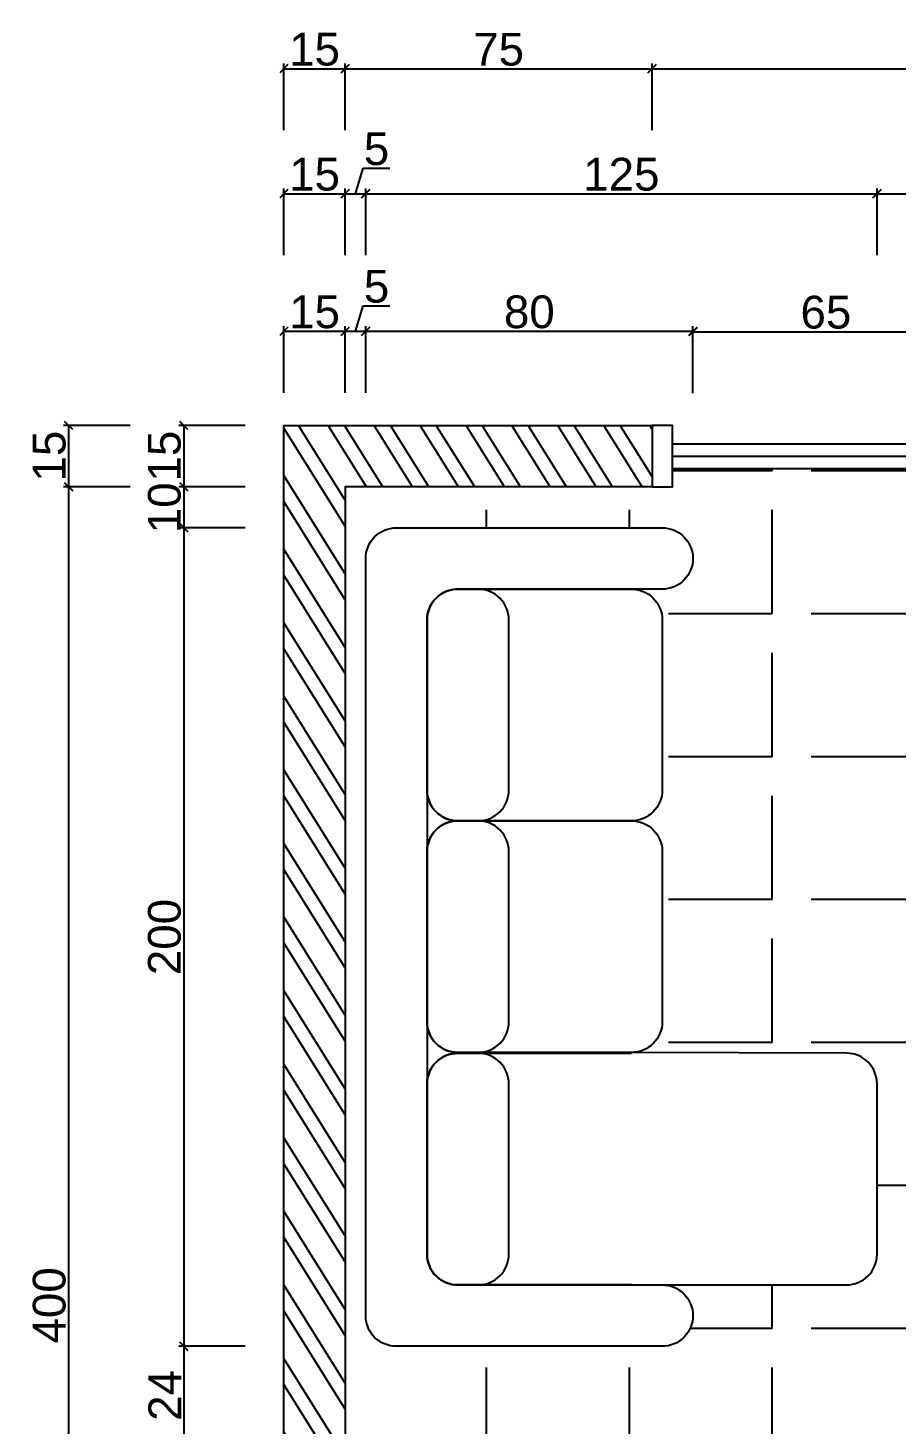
# Model space of a CAD drawing. Header units: centimetres. Extents: x 2919 to 3836, y 3691 to 4730.
# Drawn here: x 3337.6 to 3549.8, y 3934.1 to 4275.2 of the extents above; entities that cross this region are included whole.
import ezdxf

# ---------------------------------------------------------------- set-up
doc = ezdxf.new("R2010")
doc.units = ezdxf.units.CM
for name, color, linetype in [('Duvar', 146, 'Continuous'), ('Hatch', 253, 'Continuous'), ('Pencere', 228, 'Continuous'), ('Tefriş', 7, 'Continuous'), ('Ölçüler', 8, 'Continuous')]:
    doc.layers.add(name, color=color, linetype=linetype)
doc.styles.get("Standard").update_dxf_attribs({"font": 'arial.ttf'})
doc.dimstyles.new('Ölçü01', dxfattribs={"dimtxt": 8, "dimasz": 2, "dimexe": 1.25, "dimexo": 0.625, "dimtad": 1, "dimtxsty": 'Standard', "dimblk": 'OBLIQUE', "dimcen": 2.5, "dimclrd": 256, "dimclrt": 7, "dimadec": 0, "dimazin": 0, "dimtfac": 1, "dimtmove": 0, "dimatfit": 3, "dimldrblk": 'OBLIQUE', "dimfxl": 15, "dimfxlon": 1, "dimarcsym": 0})

# ---------------------------------------------------------------- blocks, each defined once
blk = doc.blocks.new('Pencere_2m')
at = {"layer": 'Pencere'}
for p, q in [((0, 10.5), (190, 10.5)), ((0, 7.5), (93.5, 7.5)), ((96.5, 7.5), (190, 7.5)), ((0, 4.5), (190, 4.5))]:
    blk.add_line(p, q, dxfattribs=at)
for points in [[(-5, 0), (0, 0), (0, 15), (-5, 15)], [(195, 0), (190, 0), (190, 15), (195, 15)]]:
    blk.add_lwpolyline(points, close=True, dxfattribs=at)
for points in [[(93.5, 7.5), (93.5, 10.5), (96.5, 10.5), (96.5, 7.5)], [(96.5, 7.5), (96.5, 4.5), (93.5, 4.5), (93.5, 7.5)]]:
    blk.add_lwpolyline(points, dxfattribs=at)
blk = doc.blocks.new('L_Koltuk')
at = {"layer": 'Tefriş'}
for p, q in [((117.52, 64.12), (65, 64.3)), ((125, 15), (125, 56.62)), ((65, 7.5), (117.5, 7.5))]:
    blk.add_line(p, q, dxfattribs=at)
for points in [[(0, 0), (0, 185, -0.414214), (7.5, 192.5), (72.5, 192.5, -0.414214), (80, 185), (80, 185, -0.414214), (72.5, 177.5), (22.5, 177.5, 0.414214), (15, 170), (15, 15, 0.414214), (22.5, 7.5), (72.5, 7.5, -0.414214), (80, 0), (80, 0, -0.414214), (72.5, -7.5), (7.5, -7.5, -0.414214)], [(65, 120.9), (22.5, 120.9, -0.414214), (15, 128.4), (15, 170, -0.414214), (22.5, 177.5), (65, 177.5, -0.414214), (72.5, 170), (72.5, 128.4, -0.414214)], [(22.5, 120.9), (27.5, 120.9, 0.414214), (35, 128.4), (35, 170, 0.414214), (27.5, 177.5), (22.5, 177.5, 0.414214), (15, 170), (15, 128.4, 0.414214)], [(65, 64.3), (22.5, 64.3, -0.414214), (15, 71.8), (15, 113.4, -0.414214), (22.5, 120.9), (65, 120.9, -0.414214), (72.5, 113.4), (72.5, 71.8, -0.414214)], [(22.5, 64.3), (27.5, 64.3, 0.414214), (35, 71.8), (35, 113.4, 0.414214), (27.5, 120.9), (22.5, 120.9, 0.414214), (15, 113.4), (15, 71.8, 0.414214)], [(22.5, 7.5), (27.5, 7.5, 0.414214), (35, 15), (35, 56.6, 0.414214), (27.5, 64.1), (22.5, 64.1, 0.414214), (15, 56.6), (15, 15, 0.414214)]]:
    blk.add_lwpolyline(points, format="xyb", close=True, dxfattribs=at)
blk.add_lwpolyline([(65, 7.5), (22.5, 7.5, -0.414214), (15, 15), (15, 56.6, -0.414214), (22.5, 64.1), (65, 64.1)], format="xyb", dxfattribs=at)
for centre, start, end in [((117.5, 56.62), 0, 89.809), ((117.5, 15), 270, 0)]:
    blk.add_arc(centre, 7.5, start, end, dxfattribs=at)
blk = doc.blocks.new('_Oblique')
at = {"color": 0, "linetype": 'ByBlock', "lineweight": -2}
blk.add_line((-0.5, -0.5), (0.5, 0.5), dxfattribs=at)
blk = doc.blocks.new('*D54')
at = {"layer": 'Defpoints', "color": 0, "transparency": 16777216}
for p in [(3415.16, 4201.07), (3400.16, 4178.07), (3415.16, 4178.07)]:
    blk.add_point(p, dxfattribs=at)
at = {"layer": 'Ölçüler', "color": 0, "lineweight": -2, "transparency": 16777216}
for p, q in [((3400.16, 4186.07), (3400.16, 4202.32)), ((3415.16, 4186.07), (3415.16, 4202.32))]:
    blk.add_line(p, q, dxfattribs=at)
at = {"layer": 'Ölçüler', "lineweight": -2, "transparency": 16777216}
blk.add_line((3400.16, 4201.07), (3415.16, 4201.07), dxfattribs=at)
at = {"layer": 'Ölçüler', "lineweight": -2, "transparency": 16777216, "xscale": 2, "yscale": 2, "zscale": 2, "rotation": 180}
blk.add_blockref('_Oblique', (3400.16, 4201.07), dxfattribs=at)
at = {"layer": 'Ölçüler', "lineweight": -2, "transparency": 16777216, "xscale": 2, "yscale": 2, "zscale": 2}
blk.add_blockref('_Oblique', (3415.16, 4201.07), dxfattribs=at)
at = {"layer": 'Ölçüler', "color": 7, "transparency": 16777216, "insert": (3407.66, 4205.78), "char_height": 8, "attachment_point": 5}
blk.add_mtext('15', dxfattribs=at)
blk = doc.blocks.new('*D57')
at = {"layer": 'Defpoints', "color": 0, "transparency": 16777216}
for p in [(3420.16, 4201.07), (3415.16, 4178.07), (3420.16, 4145.57)]:
    blk.add_point(p, dxfattribs=at)
at = {"layer": 'Ölçüler', "lineweight": -2, "transparency": 16777216}
for p, q in [((3417.66, 4201.07), (3419.54, 4207.32)), ((3419.54, 4207.32), (3426.09, 4207.32)), ((3415.16, 4201.07), (3420.16, 4201.07))]:
    blk.add_line(p, q, dxfattribs=at)
at = {"layer": 'Ölçüler', "color": 0, "lineweight": -2, "transparency": 16777216}
for p, q in [((3415.16, 4186.07), (3415.16, 4202.32)), ((3420.16, 4186.07), (3420.16, 4202.32))]:
    blk.add_line(p, q, dxfattribs=at)
at = {"layer": 'Ölçüler', "lineweight": -2, "transparency": 16777216, "xscale": 2, "yscale": 2, "zscale": 2, "rotation": 180}
blk.add_blockref('_Oblique', (3415.16, 4201.07), dxfattribs=at)
at = {"layer": 'Ölçüler', "lineweight": -2, "transparency": 16777216, "xscale": 2, "yscale": 2, "zscale": 2}
blk.add_blockref('_Oblique', (3420.16, 4201.07), dxfattribs=at)
at = {"layer": 'Ölçüler', "color": 7, "transparency": 16777216, "insert": (3422.81, 4212.02), "char_height": 8, "attachment_point": 5}
blk.add_mtext('5', dxfattribs=at)
blk = doc.blocks.new('*D58')
at = {"layer": 'Defpoints', "color": 0, "transparency": 16777216}
for p in [(3500.16, 4201.07), (3420.16, 4145.57), (3500.16, 4145.57)]:
    blk.add_point(p, dxfattribs=at)
at = {"layer": 'Ölçüler', "color": 0, "lineweight": -2, "transparency": 16777216}
for p, q in [((3420.16, 4186.07), (3420.16, 4202.32)), ((3500.16, 4186.07), (3500.16, 4202.32))]:
    blk.add_line(p, q, dxfattribs=at)
at = {"layer": 'Ölçüler', "lineweight": -2, "transparency": 16777216}
blk.add_line((3420.16, 4201.07), (3500.16, 4201.07), dxfattribs=at)
at = {"layer": 'Ölçüler', "lineweight": -2, "transparency": 16777216, "xscale": 2, "yscale": 2, "zscale": 2, "rotation": 180}
blk.add_blockref('_Oblique', (3420.16, 4201.07), dxfattribs=at)
at = {"layer": 'Ölçüler', "lineweight": -2, "transparency": 16777216, "xscale": 2, "yscale": 2, "zscale": 2}
blk.add_blockref('_Oblique', (3500.16, 4201.07), dxfattribs=at)
at = {"layer": 'Ölçüler', "color": 7, "transparency": 16777216, "insert": (3460.16, 4205.78), "char_height": 8, "attachment_point": 5}
blk.add_mtext('80', dxfattribs=at)
blk = doc.blocks.new('*D59')
at = {"layer": 'Defpoints', "color": 0, "transparency": 16777216}
for p in [(3565.16, 4200.98), (3565.16, 4161.06), (3500.16, 4145.57)]:
    blk.add_point(p, dxfattribs=at)
at = {"layer": 'Ölçüler', "color": 0, "lineweight": -2, "transparency": 16777216}
for p, q in [((3500.16, 4185.98), (3500.16, 4202.23)), ((3565.16, 4185.98), (3565.16, 4202.23))]:
    blk.add_line(p, q, dxfattribs=at)
at = {"layer": 'Ölçüler', "lineweight": -2, "transparency": 16777216}
blk.add_line((3500.16, 4200.98), (3565.16, 4200.98), dxfattribs=at)
at = {"layer": 'Ölçüler', "lineweight": -2, "transparency": 16777216, "xscale": 2, "yscale": 2, "zscale": 2, "rotation": 180}
blk.add_blockref('_Oblique', (3500.16, 4200.98), dxfattribs=at)
at = {"layer": 'Ölçüler', "lineweight": -2, "transparency": 16777216, "xscale": 2, "yscale": 2, "zscale": 2}
blk.add_blockref('_Oblique', (3565.16, 4200.98), dxfattribs=at)
at = {"layer": 'Ölçüler', "color": 7, "transparency": 16777216, "insert": (3532.66, 4205.69), "char_height": 8, "attachment_point": 5}
blk.add_mtext('65', dxfattribs=at)
blk = doc.blocks.new('*D64')
at = {"layer": 'Defpoints', "color": 0, "transparency": 16777216}
for p in [(3415.16, 4234.69), (3400.16, 4178.07), (3415.16, 4178.07)]:
    blk.add_point(p, dxfattribs=at)
at = {"layer": 'Ölçüler', "color": 0, "lineweight": -2, "transparency": 16777216}
for p, q in [((3400.16, 4219.69), (3400.16, 4235.94)), ((3415.16, 4219.69), (3415.16, 4235.94))]:
    blk.add_line(p, q, dxfattribs=at)
at = {"layer": 'Ölçüler', "lineweight": -2, "transparency": 16777216}
blk.add_line((3400.16, 4234.69), (3415.16, 4234.69), dxfattribs=at)
at = {"layer": 'Ölçüler', "lineweight": -2, "transparency": 16777216, "xscale": 2, "yscale": 2, "zscale": 2, "rotation": 180}
blk.add_blockref('_Oblique', (3400.16, 4234.69), dxfattribs=at)
at = {"layer": 'Ölçüler', "lineweight": -2, "transparency": 16777216, "xscale": 2, "yscale": 2, "zscale": 2}
blk.add_blockref('_Oblique', (3415.16, 4234.69), dxfattribs=at)
at = {"layer": 'Ölçüler', "color": 7, "transparency": 16777216, "insert": (3407.66, 4239.4), "char_height": 8, "attachment_point": 5}
blk.add_mtext('15', dxfattribs=at)
blk = doc.blocks.new('*D65')
at = {"layer": 'Defpoints', "color": 0, "transparency": 16777216}
for p in [(3420.16, 4234.69), (3415.16, 4178.07), (3420.16, 4145.57)]:
    blk.add_point(p, dxfattribs=at)
at = {"layer": 'Ölçüler', "lineweight": -2, "transparency": 16777216}
for p, q in [((3417.66, 4234.69), (3419.54, 4240.95)), ((3419.54, 4240.95), (3426.09, 4240.95)), ((3415.16, 4234.69), (3420.16, 4234.69))]:
    blk.add_line(p, q, dxfattribs=at)
at = {"layer": 'Ölçüler', "color": 0, "lineweight": -2, "transparency": 16777216}
for p, q in [((3415.16, 4219.69), (3415.16, 4235.94)), ((3420.16, 4219.69), (3420.16, 4235.94))]:
    blk.add_line(p, q, dxfattribs=at)
at = {"layer": 'Ölçüler', "lineweight": -2, "transparency": 16777216, "xscale": 2, "yscale": 2, "zscale": 2, "rotation": 180}
blk.add_blockref('_Oblique', (3415.16, 4234.69), dxfattribs=at)
at = {"layer": 'Ölçüler', "lineweight": -2, "transparency": 16777216, "xscale": 2, "yscale": 2, "zscale": 2}
blk.add_blockref('_Oblique', (3420.16, 4234.69), dxfattribs=at)
at = {"layer": 'Ölçüler', "color": 7, "transparency": 16777216, "insert": (3422.81, 4245.64), "char_height": 8, "attachment_point": 5}
blk.add_mtext('5', dxfattribs=at)
blk = doc.blocks.new('*D66')
at = {"layer": 'Defpoints', "color": 0, "transparency": 16777216}
for p in [(3545.16, 4234.69), (3420.16, 4145.57), (3545.16, 4017.19)]:
    blk.add_point(p, dxfattribs=at)
at = {"layer": 'Ölçüler', "color": 0, "lineweight": -2, "transparency": 16777216}
for p, q in [((3420.16, 4219.69), (3420.16, 4235.94)), ((3545.16, 4219.69), (3545.16, 4235.94))]:
    blk.add_line(p, q, dxfattribs=at)
at = {"layer": 'Ölçüler', "lineweight": -2, "transparency": 16777216}
blk.add_line((3420.16, 4234.69), (3545.16, 4234.69), dxfattribs=at)
at = {"layer": 'Ölçüler', "lineweight": -2, "transparency": 16777216, "xscale": 2, "yscale": 2, "zscale": 2, "rotation": 180}
blk.add_blockref('_Oblique', (3420.16, 4234.69), dxfattribs=at)
at = {"layer": 'Ölçüler', "lineweight": -2, "transparency": 16777216, "xscale": 2, "yscale": 2, "zscale": 2}
blk.add_blockref('_Oblique', (3545.16, 4234.69), dxfattribs=at)
at = {"layer": 'Ölçüler', "color": 7, "transparency": 16777216, "insert": (3482.66, 4239.4), "char_height": 8, "attachment_point": 5}
blk.add_mtext('125', dxfattribs=at)
blk = doc.blocks.new('*D67')
at = {"layer": 'Defpoints', "color": 0, "transparency": 16777216}
for p in [(3719.16, 4234.69), (3545.16, 4017.19), (3719.16, 3939.07)]:
    blk.add_point(p, dxfattribs=at)
at = {"layer": 'Ölçüler', "color": 0, "lineweight": -2, "transparency": 16777216}
for p, q in [((3545.16, 4219.69), (3545.16, 4235.94)), ((3719.16, 4219.69), (3719.16, 4235.94))]:
    blk.add_line(p, q, dxfattribs=at)
at = {"layer": 'Ölçüler', "lineweight": -2, "transparency": 16777216}
blk.add_line((3545.16, 4234.69), (3719.16, 4234.69), dxfattribs=at)
at = {"layer": 'Ölçüler', "lineweight": -2, "transparency": 16777216, "xscale": 2, "yscale": 2, "zscale": 2, "rotation": 180}
blk.add_blockref('_Oblique', (3545.16, 4234.69), dxfattribs=at)
at = {"layer": 'Ölçüler', "lineweight": -2, "transparency": 16777216, "xscale": 2, "yscale": 2, "zscale": 2}
blk.add_blockref('_Oblique', (3719.16, 4234.69), dxfattribs=at)
at = {"layer": 'Ölçüler', "color": 7, "transparency": 16777216, "insert": (3632.16, 4239.33), "char_height": 8, "attachment_point": 5}
blk.add_mtext('174', dxfattribs=at)
blk = doc.blocks.new('*D70')
at = {"layer": 'Defpoints', "color": 0, "transparency": 16777216}
for p in [(3415.16, 4265.24), (3400.16, 4178.07), (3415.16, 4178.07)]:
    blk.add_point(p, dxfattribs=at)
at = {"layer": 'Ölçüler', "color": 0, "lineweight": -2, "transparency": 16777216}
for p, q in [((3400.16, 4250.24), (3400.16, 4266.49)), ((3415.16, 4250.24), (3415.16, 4266.49))]:
    blk.add_line(p, q, dxfattribs=at)
at = {"layer": 'Ölçüler', "lineweight": -2, "transparency": 16777216}
blk.add_line((3400.16, 4265.24), (3415.16, 4265.24), dxfattribs=at)
at = {"layer": 'Ölçüler', "lineweight": -2, "transparency": 16777216, "xscale": 2, "yscale": 2, "zscale": 2, "rotation": 180}
blk.add_blockref('_Oblique', (3400.16, 4265.24), dxfattribs=at)
at = {"layer": 'Ölçüler', "lineweight": -2, "transparency": 16777216, "xscale": 2, "yscale": 2, "zscale": 2}
blk.add_blockref('_Oblique', (3415.16, 4265.24), dxfattribs=at)
at = {"layer": 'Ölçüler', "color": 7, "transparency": 16777216, "insert": (3407.66, 4269.95), "char_height": 8, "attachment_point": 5}
blk.add_mtext('15', dxfattribs=at)
blk = doc.blocks.new('*D71')
at = {"layer": 'Defpoints', "color": 0, "transparency": 16777216}
for p in [(3490.16, 4265.24), (3415.16, 4178.07), (3490.16, 4178.07)]:
    blk.add_point(p, dxfattribs=at)
at = {"layer": 'Ölçüler', "color": 0, "lineweight": -2, "transparency": 16777216}
for p, q in [((3415.16, 4250.24), (3415.16, 4266.49)), ((3490.16, 4250.24), (3490.16, 4266.49))]:
    blk.add_line(p, q, dxfattribs=at)
at = {"layer": 'Ölçüler', "lineweight": -2, "transparency": 16777216}
blk.add_line((3415.16, 4265.24), (3490.16, 4265.24), dxfattribs=at)
at = {"layer": 'Ölçüler', "lineweight": -2, "transparency": 16777216, "xscale": 2, "yscale": 2, "zscale": 2, "rotation": 180}
blk.add_blockref('_Oblique', (3415.16, 4265.24), dxfattribs=at)
at = {"layer": 'Ölçüler', "lineweight": -2, "transparency": 16777216, "xscale": 2, "yscale": 2, "zscale": 2}
blk.add_blockref('_Oblique', (3490.16, 4265.24), dxfattribs=at)
at = {"layer": 'Ölçüler', "color": 7, "transparency": 16777216, "insert": (3452.66, 4269.93), "char_height": 8, "attachment_point": 5}
blk.add_mtext('75', dxfattribs=at)
blk = doc.blocks.new('*D72')
at = {"layer": 'Defpoints', "color": 0, "transparency": 16777216}
for p in [(3690.16, 4265.24), (3490.16, 4178.07), (3690.16, 4178.07)]:
    blk.add_point(p, dxfattribs=at)
at = {"layer": 'Ölçüler', "color": 0, "lineweight": -2, "transparency": 16777216}
for p, q in [((3490.16, 4250.24), (3490.16, 4266.49)), ((3690.16, 4250.24), (3690.16, 4266.49))]:
    blk.add_line(p, q, dxfattribs=at)
at = {"layer": 'Ölçüler', "lineweight": -2, "transparency": 16777216}
blk.add_line((3490.16, 4265.24), (3690.16, 4265.24), dxfattribs=at)
at = {"layer": 'Ölçüler', "lineweight": -2, "transparency": 16777216, "xscale": 2, "yscale": 2, "zscale": 2, "rotation": 180}
blk.add_blockref('_Oblique', (3490.16, 4265.24), dxfattribs=at)
at = {"layer": 'Ölçüler', "lineweight": -2, "transparency": 16777216, "xscale": 2, "yscale": 2, "zscale": 2}
blk.add_blockref('_Oblique', (3690.16, 4265.24), dxfattribs=at)
at = {"layer": 'Ölçüler', "color": 7, "transparency": 16777216, "insert": (3590.16, 4269.95), "char_height": 8, "attachment_point": 5}
blk.add_mtext('200', dxfattribs=at)
blk = doc.blocks.new('*D101')
at = {"layer": 'Defpoints', "color": 0, "transparency": 16777216}
for p in [(3400.16, 4178.07), (3375.7, 4163.07), (3400.16, 4163.07)]:
    blk.add_point(p, dxfattribs=at)
at = {"layer": 'Ölçüler', "color": 0, "lineweight": -2, "transparency": 16777216}
for p, q in [((3390.7, 4178.07), (3374.45, 4178.07)), ((3390.7, 4163.07), (3374.45, 4163.07))]:
    blk.add_line(p, q, dxfattribs=at)
at = {"layer": 'Ölçüler', "lineweight": -2, "transparency": 16777216}
blk.add_line((3375.7, 4178.07), (3375.7, 4163.07), dxfattribs=at)
at = {"layer": 'Ölçüler', "lineweight": -2, "transparency": 16777216, "xscale": 2, "yscale": 2, "zscale": 2}
for p, rotation in [((3375.7, 4178.07), 90), ((3375.7, 4163.07), 270)]:
    blk.add_blockref('_Oblique', p, dxfattribs=dict(at, rotation=rotation))
at = {"layer": 'Ölçüler', "color": 7, "transparency": 16777216, "insert": (3370.99, 4170.57), "char_height": 8, "attachment_point": 5, "rotation": 90}
blk.add_mtext('15', dxfattribs=at)
blk = doc.blocks.new('*D102')
at = {"layer": 'Defpoints', "color": 0, "transparency": 16777216}
for p in [(3400.16, 4163.07), (3375.7, 4153.07), (3427.66, 4153.07)]:
    blk.add_point(p, dxfattribs=at)
at = {"layer": 'Ölçüler', "color": 0, "lineweight": -2, "transparency": 16777216}
for p, q in [((3390.7, 4163.07), (3374.45, 4163.07)), ((3390.7, 4153.07), (3374.45, 4153.07))]:
    blk.add_line(p, q, dxfattribs=at)
at = {"layer": 'Ölçüler', "lineweight": -2, "transparency": 16777216}
blk.add_line((3375.7, 4163.07), (3375.7, 4153.07), dxfattribs=at)
at = {"layer": 'Ölçüler', "lineweight": -2, "transparency": 16777216, "xscale": 2, "yscale": 2, "zscale": 2}
for p, rotation in [((3375.7, 4163.07), 90), ((3375.7, 4153.07), 270)]:
    blk.add_blockref('_Oblique', p, dxfattribs=dict(at, rotation=rotation))
at = {"layer": 'Ölçüler', "color": 7, "transparency": 16777216, "insert": (3370.99, 4157.94), "char_height": 8, "attachment_point": 5, "rotation": 90}
blk.add_mtext('10', dxfattribs=at)
blk = doc.blocks.new('*D103')
at = {"layer": 'Defpoints', "color": 0, "transparency": 16777216}
for p in [(3427.66, 4153.07), (3375.7, 3953.07), (3427.66, 3953.07)]:
    blk.add_point(p, dxfattribs=at)
at = {"layer": 'Ölçüler', "color": 0, "lineweight": -2, "transparency": 16777216}
for p, q in [((3390.7, 4153.07), (3374.45, 4153.07)), ((3390.7, 3953.07), (3374.45, 3953.07))]:
    blk.add_line(p, q, dxfattribs=at)
at = {"layer": 'Ölçüler', "lineweight": -2, "transparency": 16777216}
blk.add_line((3375.7, 4153.07), (3375.7, 3953.07), dxfattribs=at)
at = {"layer": 'Ölçüler', "lineweight": -2, "transparency": 16777216, "xscale": 2, "yscale": 2, "zscale": 2}
for p, rotation in [((3375.7, 4153.07), 90), ((3375.7, 3953.07), 270)]:
    blk.add_blockref('_Oblique', p, dxfattribs=dict(at, rotation=rotation))
at = {"layer": 'Ölçüler', "color": 7, "transparency": 16777216, "insert": (3370.99, 4053.07), "char_height": 8, "attachment_point": 5, "rotation": 90}
blk.add_mtext('200', dxfattribs=at)
blk = doc.blocks.new('*D104')
at = {"layer": 'Defpoints', "color": 0, "transparency": 16777216}
for p in [(3427.66, 3953.07), (3375.7, 3929.07), (3420.16, 3929.07)]:
    blk.add_point(p, dxfattribs=at)
at = {"layer": 'Ölçüler', "color": 0, "lineweight": -2, "transparency": 16777216}
for p, q in [((3390.7, 3953.07), (3374.45, 3953.07)), ((3390.7, 3929.07), (3374.45, 3929.07))]:
    blk.add_line(p, q, dxfattribs=at)
at = {"layer": 'Ölçüler', "lineweight": -2, "transparency": 16777216}
blk.add_line((3375.7, 3953.07), (3375.7, 3929.07), dxfattribs=at)
at = {"layer": 'Ölçüler', "lineweight": -2, "transparency": 16777216, "xscale": 2, "yscale": 2, "zscale": 2}
for p, rotation in [((3375.7, 3953.07), 90), ((3375.7, 3929.07), 270)]:
    blk.add_blockref('_Oblique', p, dxfattribs=dict(at, rotation=rotation))
at = {"layer": 'Ölçüler', "color": 7, "transparency": 16777216, "insert": (3371.06, 3941.07), "char_height": 8, "attachment_point": 5, "rotation": 90}
blk.add_mtext('24', dxfattribs=at)
blk = doc.blocks.new('*D108')
at = {"layer": 'Defpoints', "color": 0, "transparency": 16777216}
for p in [(3400.16, 4178.07), (3347.55, 4163.07), (3400.16, 4163.07)]:
    blk.add_point(p, dxfattribs=at)
at = {"layer": 'Ölçüler', "color": 0, "lineweight": -2, "transparency": 16777216}
for p, q in [((3362.55, 4178.07), (3346.3, 4178.07)), ((3362.55, 4163.07), (3346.3, 4163.07))]:
    blk.add_line(p, q, dxfattribs=at)
at = {"layer": 'Ölçüler', "lineweight": -2, "transparency": 16777216}
blk.add_line((3347.55, 4178.07), (3347.55, 4163.07), dxfattribs=at)
at = {"layer": 'Ölçüler', "lineweight": -2, "transparency": 16777216, "xscale": 2, "yscale": 2, "zscale": 2}
for p, rotation in [((3347.55, 4178.07), 90), ((3347.55, 4163.07), 270)]:
    blk.add_blockref('_Oblique', p, dxfattribs=dict(at, rotation=rotation))
at = {"layer": 'Ölçüler', "color": 7, "transparency": 16777216, "insert": (3342.84, 4170.57), "char_height": 8, "attachment_point": 5, "rotation": 90}
blk.add_mtext('15', dxfattribs=at)
blk = doc.blocks.new('*D109')
at = {"layer": 'Defpoints', "color": 0, "transparency": 16777216}
for p in [(3400.16, 4163.07), (3347.55, 3763.07), (3351.32, 3763.07)]:
    blk.add_point(p, dxfattribs=at)
at = {"layer": 'Ölçüler', "color": 0, "lineweight": -2, "transparency": 16777216}
for p, q in [((3362.55, 4163.07), (3346.3, 4163.07)), ((3350.69, 3763.07), (3346.3, 3763.07))]:
    blk.add_line(p, q, dxfattribs=at)
at = {"layer": 'Ölçüler', "lineweight": -2, "transparency": 16777216}
blk.add_line((3347.55, 4163.07), (3347.55, 3763.07), dxfattribs=at)
at = {"layer": 'Ölçüler', "lineweight": -2, "transparency": 16777216, "xscale": 2, "yscale": 2, "zscale": 2}
for p, rotation in [((3347.55, 4163.07), 90), ((3347.55, 3763.07), 270)]:
    blk.add_blockref('_Oblique', p, dxfattribs=dict(at, rotation=rotation))
at = {"layer": 'Ölçüler', "color": 7, "transparency": 16777216, "insert": (3342.84, 3963.07), "char_height": 8, "attachment_point": 5, "rotation": 90}
blk.add_mtext('400', dxfattribs=at)

msp = doc.modelspace()

# ---------------------------------------------------------------- hatches: boundary and pattern name
at = {"layer": 'Hatch', "true_color": 0xffffff, "transparency": 33554556}
h = msp.add_hatch(dxfattribs=at)
h.set_pattern_fill('STEEL', scale=3, angle=77)
h.set_pattern_definition([(122, (481.047, -24.045), (-8.077658, -5.047481), []), (122, (476.407, -22.974), (-8.077658, -5.047481), [])])
h.paths.add_polyline_path([(3400.158, 3748.065), (3655.943, 3748.065), (3665.153, 3748.267), (3665.153, 3763.065), (3655.943, 3763.065), (3415.158, 3763.065), (3415.158, 4163.065), (3490.158, 4163.065), (3490.158, 4178.065), (3400.158, 4178.065)])
h.paths.add_polyline_path([(3780.158, 4178.065), (3690.158, 4178.065), (3690.158, 4163.065), (3765.158, 4163.065), (3765.158, 3763.065), (3765.158, 3748.065), (3780.158, 3748.065)])
at = {"layer": 'Hatch', "transparency": 33554687}
h = msp.add_hatch(dxfattribs=at)
h.set_pattern_fill('ANGLE', color=256, scale=5, angle=90)
h.set_pattern_definition([(90, (481.047, -24.045), (-34.925, 2e-15), [25.4, -9.525]), (180, (481.047, -24.045), (-4e-15, -34.925), [25.4, -9.525])])
h.paths.add_polyline_path([(3719.158, 4052.066, -0.4142136), (3669.158, 4102.066), (3719.158, 4102.066), (3719.158, 4105.066), (3765.158, 4105.066), (3765.158, 4163.065), (3690.158, 4163.065), (3685.158, 4163.065), (3685.158, 4167.565), (3495.158, 4167.565), (3495.158, 4163.065), (3490.158, 4163.065), (3415.158, 4163.065), (3415.158, 3763.065), (3655.943, 3763.065), (3665.153, 3763.065), (3665.165, 3763.065), (3665.165, 3763.087), (3670.165, 3763.087, -0.404482), (3757.165, 3853.037), (3757.165, 3853.087), (3760.165, 3853.087), (3760.165, 3763.087), (3765.158, 3763.087), (3765.158, 3873.066), (3729.158, 3873.066), (3729.158, 3876.066), (3704.158, 3876.066, -0.4142136), (3729.158, 3901.066, -0.4142136), (3704.158, 3926.066), (3729.158, 3926.066), (3729.158, 3929.066), (3765.158, 3929.066), (3765.158, 3939.066), (3719.158, 3939.066)])
h.paths.add_polyline_path([(3619.577, 4098.594), (3600.524, 4098.594), (3600.524, 4100.182), (3600.524, 4116.853, -0.4142136), (3601.318, 4117.647), (3618.783, 4117.647, -0.4142136), (3619.577, 4116.853), (3619.577, 4100.182)], flags=16)
h.paths.add_polyline_path([(3617.989, 4101.77), (3602.111, 4101.77), (3602.111, 4115.266, -0.4142136), (3602.905, 4116.059), (3617.195, 4116.059, -0.4142136), (3617.989, 4115.266)], flags=0)
h.paths.add_polyline_path([(3565.157, 4121.152), (3565.157, 4161.152), (3675.157, 4161.152), (3675.157, 4121.152)], flags=16)
h.paths.add_polyline_path([(3636.066, 4121.152), (3636.066, 4136.152), (3656.066, 4136.152), (3656.066, 4121.152)], flags=16)
h.paths.add_polyline_path([(3545.158, 4017.19), (3545.158, 3975.565, -0.4142136), (3537.658, 3968.065), (3492.658, 3968.065, -0.4142136), (3500.158, 3960.565, -0.4142136), (3492.658, 3953.065), (3427.658, 3953.065, -0.4142136), (3420.158, 3960.565), (3420.158, 4145.565, -0.4142136), (3427.658, 4153.065), (3492.658, 4153.065, -0.4142136), (3500.158, 4145.565, -0.4142136), (3492.658, 4138.065), (3485.158, 4138.065, -0.4142136), (3492.658, 4130.565), (3492.658, 4088.965, -0.4142136), (3485.158, 4081.465, -0.4142136), (3492.658, 4073.965), (3492.658, 4032.365, -0.4142136), (3485.158, 4024.865), (3537.683, 4024.69, -0.4132376)], flags=16)
h.paths.add_polyline_path([(3637.066, 4122.152), (3637.066, 4135.152), (3655.066, 4135.152), (3655.066, 4122.152)], flags=0)
h.paths.add_polyline_path([(3617.932, 4122.652), (3599.358, 4122.652), (3599.358, 4129.092), (3617.932, 4129.092)], flags=0)
h.paths.add_polyline_path([(3617.432, 4123.152), (3599.858, 4123.152), (3599.858, 4128.592), (3617.432, 4128.592)], flags=0)
h.paths.add_polyline_path([(3626.158, 3929.069), (3626.158, 3773.069), (3420.158, 3773.069), (3420.158, 3929.069)], flags=16)
h.paths.add_polyline_path([(3623.158, 3926.069), (3623.158, 3776.069), (3423.158, 3776.069), (3423.158, 3926.069)], flags=0)
h.paths.add_polyline_path([(3623.158, 3926.069), (3623.158, 3776.069), (3475.158, 3776.069), (3475.158, 3926.069)], flags=0)
h.paths.add_polyline_path([(3485.158, 4024.665), (3447.658, 4024.665, -0.4142136), (3455.158, 4017.165), (3455.158, 3975.565, -0.4142136), (3447.658, 3968.065), (3442.658, 3968.065, -0.4142136), (3435.158, 3975.565), (3435.158, 4017.165, -0.4221515), (3442.658, 4024.865, -0.4142136), (3435.158, 4032.365), (3435.158, 4073.965, -0.4142136), (3442.658, 4081.465, -0.4142136), (3435.158, 4088.965), (3435.158, 4130.565, -0.4142136), (3442.658, 4138.065), (3447.658, 4138.065, -0.4142136), (3455.158, 4130.565), (3455.158, 4088.965, -0.4142136), (3447.658, 4081.465, -0.4142136), (3455.158, 4073.965), (3455.158, 4032.365, -0.4142136), (3447.658, 4024.865)], flags=0)
h.paths.add_polyline_path([(3466.158, 3909.4), (3466.158, 3861.4, -0.4142136), (3460.158, 3855.4), (3436.158, 3855.4, -0.4142136), (3430.158, 3861.4), (3430.158, 3909.4, -0.4142136), (3436.158, 3915.4), (3460.158, 3915.4, -0.4142136)], flags=0)
h.paths.add_polyline_path([(3466.158, 3840.069), (3466.158, 3792.069, -0.4142136), (3460.158, 3786.069), (3436.158, 3786.069, -0.4142136), (3430.158, 3792.069), (3430.158, 3840.069, -0.4142136), (3436.158, 3846.069), (3460.158, 3846.069, -0.4142136)], flags=0)
h.paths.add_polyline_path([(3757.165, 3853.037, 0.404482), (3670.165, 3763.087), (3757.165, 3763.087)], flags=17)
h.paths.add_polyline_path([(3729.158, 3886.031, -1), (3729.158, 3888.101), (3729.158, 3901.066, 0.4083674), (3704.163, 3876.566), (3729.158, 3876.566)], flags=16)
h.paths.add_polyline_path([(3765.158, 3929.066), (3729.158, 3929.066), (3729.158, 3925.566), (3704.163, 3925.566, 0.4083674), (3729.158, 3901.066), (3729.158, 3888.101), (3729.158, 3876.066), (3729.158, 3873.066), (3765.158, 3873.066)], flags=17)
h.paths.add_polyline_path([(3732.158, 3926.066), (3762.158, 3926.066), (3762.158, 3876.066), (3732.158, 3876.066)], flags=16)
h.paths.add_polyline_path([(3719.158, 4101.566), (3669.161, 4101.566, 0.4112876), (3719.158, 4052.066), (3719.158, 4058.396, -1), (3719.158, 4061.396)], flags=17)

# ---------------------------------------------------------------- linework, layer by layer
at = {"layer": 'Duvar'}
msp.add_lwpolyline([(3655.943, 3763.065), (3665.153, 3763.065), (3665.153, 3748.267), (3655.943, 3748.065), (3400.158, 3748.065), (3400.158, 4178.065), (3490.158, 4178.065), (3490.158, 4163.065), (3415.158, 4163.065), (3415.158, 3763.065)], close=True, dxfattribs=at)

# ---------------------------------------------------------------- block references
msp.add_blockref('Pencere_2m', (3495.158, 4163.065), dxfattribs=at)
at = {"layer": 'Tefriş'}
msp.add_blockref('L_Koltuk', (3420.158, 3960.565), dxfattribs=at)

# ---------------------------------------------------------------- dimensions: what is measured, and where the dimension line sits
at = {"layer": 'Ölçüler'}
for base, picture, middle in [((3415.158, 4265.238), '*D70', (3407.658, 4269.948)), ((3415.158, 4234.69), '*D64', (3407.658, 4239.399)), ((3415.158, 4201.069), '*D54', (3407.658, 4205.778))]:
    dim = msp.add_linear_dim(base=base, p1=(3400.158, 4178.065), p2=(3415.158, 4178.065), dimstyle='Ölçü01', dxfattribs=at)
    dim.commit()
    dim.dimension.update_dxf_attribs({"geometry": picture, "text_midpoint": middle})
for base, p1, p2, picture, middle in [((3490.158, 4265.238), (3415.158, 4178.065), (3490.158, 4178.065), '*D71', (3452.658, 4269.931)), ((3690.158, 4265.238), (3490.158, 4178.065), (3690.158, 4178.065), '*D72', (3590.158, 4269.948)), ((3420.158, 4234.69), (3415.158, 4178.065), (3420.158, 4145.565), '*D65', (3420.16, 4245.638)), ((3545.158, 4234.69), (3420.158, 4145.565), (3545.158, 4017.19), '*D66', (3482.658, 4239.399)), ((3719.158, 4234.69), (3545.158, 4017.19), (3719.158, 3939.066), '*D67', (3632.158, 4239.331)), ((3420.158, 4201.069), (3415.158, 4178.065), (3420.158, 4145.565), '*D57', (3420.16, 4212.018)), ((3500.158, 4201.069), (3420.158, 4145.565), (3500.158, 4145.565), '*D58', (3460.158, 4205.778)), ((3565.157, 4200.979), (3500.158, 4145.565), (3565.157, 4161.062), '*D59', (3532.658, 4205.688))]:
    dim = msp.add_linear_dim(base=base, p1=p1, p2=p2, dimstyle='Ölçü01', override={"dimtmove": 1}, dxfattribs=at)
    dim.commit()
    dim.dimension.update_dxf_attribs({"geometry": picture, "text_midpoint": middle})
for base, picture, middle in [((3347.55, 4163.065), '*D108', (3342.841, 4170.565)), ((3375.7, 4163.065), '*D101', (3370.991, 4170.565))]:
    dim = msp.add_linear_dim(base=base, p1=(3400.158, 4178.065), p2=(3400.158, 4163.065), angle=90, dimstyle='Ölçü01', dxfattribs=at)
    dim.commit()
    dim.dimension.update_dxf_attribs({"geometry": picture, "text_midpoint": middle})
for base, p1, p2, picture, middle in [((3347.55, 3763.065), (3400.158, 4163.065), (3351.317, 3763.065), '*D109', (3342.841, 3963.065)), ((3375.7, 3953.065), (3427.658, 4153.065), (3427.658, 3953.065), '*D103', (3370.991, 4053.065)), ((3375.7, 3929.069), (3427.658, 3953.065), (3420.158, 3929.069), '*D104', (3371.059, 3941.067))]:
    dim = msp.add_linear_dim(base=base, p1=p1, p2=p2, angle=90, dimstyle='Ölçü01', override={"dimtmove": 1}, dxfattribs=at)
    dim.commit()
    dim.dimension.update_dxf_attribs({"geometry": picture, "text_midpoint": middle})
dim = msp.add_linear_dim(base=(3375.7, 4153.065), p1=(3400.158, 4163.065), p2=(3427.658, 4153.065), angle=90, dimstyle='Ölçü01', override={"dimtmove": 1}, dxfattribs=at)
dim.commit()
dim.dimension.update_dxf_attribs({"geometry": '*D102', "text_midpoint": (3375.7, 4157.937), "dimtype": 160})

doc.saveas('drawing.dxf')
